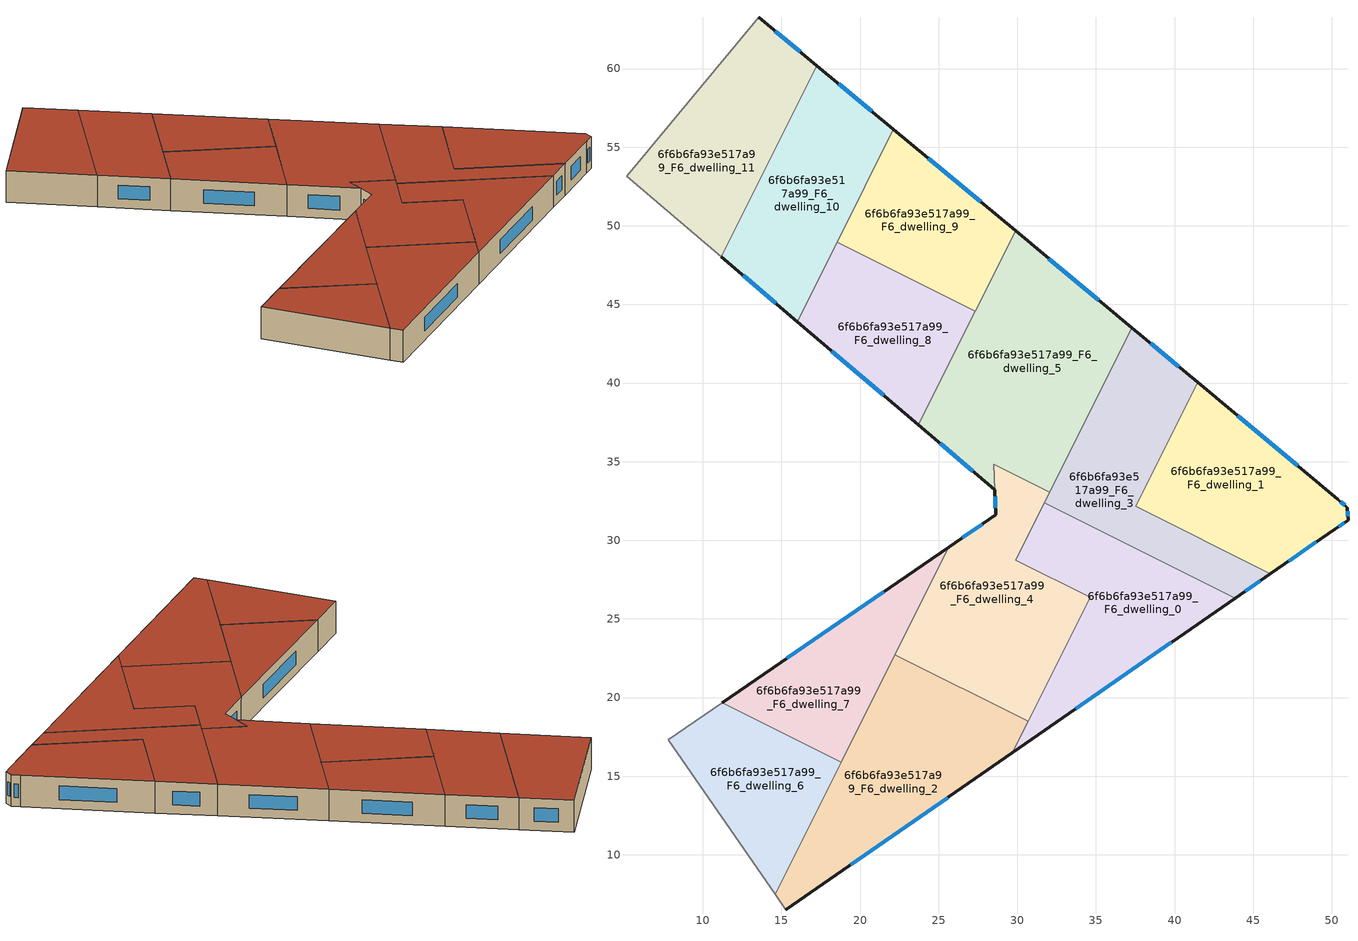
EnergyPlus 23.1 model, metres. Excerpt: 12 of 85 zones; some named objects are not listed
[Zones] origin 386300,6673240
6f6b6fa93e517a99_F6_dwelling_0
 floor to 6f6b6fa93e517a99_F5_dwelling_0 (EU_floor_Construction): 43.85,26.31 29.68,16.49 34.63,26.38 29.9,28.75 31.72,32.37 z18
 wall outside (EU_wall_Construction): 29.68,16.49 43.85,26.31 z18:21
 wall to 6f6b6fa93e517a99_F6_dwelling_4 (EU_wall_Construction): 31.72,32.37 29.9,28.75 34.63,26.38 30.68,18.49 z18:21
 wall to 6f6b6fa93e517a99_F6_dwelling_3 (EU_wall_Construction): 43.85,26.31 31.72,32.37 z18:21
 wall to 6f6b6fa93e517a99_F6_dwelling_2 (EU_wall_Construction): 30.68,18.49 29.68,16.49 z18:21
 window (EU_Window_Construction): 33.73,19.29 39.8,23.5 z18.86:20.14
 roof outside (EU_roof_Construction): 43.85,26.31 31.72,32.37 29.9,28.75 34.63,26.38 29.68,16.49 z21
6f6b6fa93e517a99_F6_dwelling_1
 floor to 6f6b6fa93e517a99_F5_dwelling_1 (EU_floor_Construction): 50.38,32.61 51,32.08 51.03,31.29 50.19,30.71 46.09,27.86 37.52,32.15 41.46,40.04 z18
 wall outside (EU_wall_Construction): 46.09,27.86 50.19,30.71 51.03,31.29 51,32.08 50.38,32.61 41.46,40.04 z18:21
 wall to 6f6b6fa93e517a99_F6_dwelling_3 (EU_wall_Construction): 41.46,40.04 37.52,32.15 46.09,27.86 z18:21
 window (EU_Window_Construction): 47.27,28.68 49.02,29.89 / 47.83,34.73 44.01,37.92 / 50.82,32.24 50.56,32.46 / 51.02,31.52 51.01,31.86 / 50.43,30.87 50.79,31.12 z18.86:20.14
 roof outside (EU_roof_Construction): 50.19,30.71 51.03,31.29 51,32.08 50.38,32.61 41.46,40.04 37.52,32.15 46.09,27.86 z21
6f6b6fa93e517a99_F6_dwelling_10
 floor to 6f6b6fa93e517a99_F5_dwelling_10 (EU_floor_Construction): 22.12,56.13 16.01,43.9 11.18,48.01 17.26,60.18 z18
 wall outside (EU_wall_Construction): 22.12,56.13 17.26,60.18 / 11.18,48.01 16.01,43.9 z18:21
 wall to 6f6b6fa93e517a99_F6_dwelling_11 (EU_wall_Construction): 17.26,60.18 11.18,48.01 z18:21
 wall to 6f6b6fa93e517a99_F6_dwelling_9 (EU_wall_Construction): 18.54,48.96 22.12,56.13 z18:21
 wall to 6f6b6fa93e517a99_F6_dwelling_8 (EU_wall_Construction): 16.01,43.9 18.54,48.96 z18:21
 window (EU_Window_Construction): 20.73,57.29 18.65,59.02 / 12.56,46.84 14.63,45.08 z18.86:20.14
 roof outside (EU_roof_Construction): 16.01,43.9 22.12,56.13 17.26,60.18 11.18,48.01 z21
6f6b6fa93e517a99_F6_dwelling_11
 floor to 6f6b6fa93e517a99_F5_dwelling_11 (EU_floor_Construction): 17.26,60.18 11.18,48.01 5.15,53.15 13.56,63.26 z18
 wall outside (EU_wall_Construction): 17.26,60.18 13.56,63.26 z18:21
 wall adiabatic (EU_wall_Construction): 13.56,63.26 5.15,53.15 11.18,48.01 z18:21
 window (EU_Window_Construction): 16.2,61.06 14.62,62.38 z18.86:20.14
 roof outside (EU_roof_Construction): 11.18,48.01 17.26,60.18 13.56,63.26 5.15,53.15 z21
6f6b6fa93e517a99_F6_dwelling_2
 floor to 6f6b6fa93e517a99_F5_dwelling_2 (EU_floor_Construction): 30.68,18.49 29.68,16.49 15.28,6.51 14.59,7.5 22.21,22.73 z18
 wall outside (EU_wall_Construction): 15.28,6.51 29.68,16.49 z18:21
 wall adiabatic (EU_wall_Construction): 14.59,7.5 15.28,6.51 z18:21
 wall to 6f6b6fa93e517a99_F6_dwelling_4 (EU_wall_Construction): 30.68,18.49 22.21,22.73 z18:21
 wall to 6f6b6fa93e517a99_F6_dwelling_6 (EU_wall_Construction): 18.79,15.9 14.59,7.5 z18:21
 wall to 6f6b6fa93e517a99_F6_dwelling_7 (EU_wall_Construction): 22.21,22.73 18.79,15.9 z18:21
 window (EU_Window_Construction): 19.4,9.36 25.57,13.64 z18.86:20.14
 roof outside (EU_roof_Construction): 29.68,16.49 30.68,18.49 22.21,22.73 14.59,7.5 15.28,6.51 z21
6f6b6fa93e517a99_F6_dwelling_3
 floor to 6f6b6fa93e517a99_F5_dwelling_3 (EU_floor_Construction): 41.46,40.04 37.52,32.15 46.09,27.86 43.85,26.31 31.72,32.37 37.29,43.51 z18
 wall outside (EU_wall_Construction): 43.85,26.31 46.09,27.86 / 41.46,40.04 37.29,43.51 z18:21
 wall to 6f6b6fa93e517a99_F6_dwelling_5 (EU_wall_Construction): 37.29,43.51 32.06,33.06 z18:21
 wall to 6f6b6fa93e517a99_F6_dwelling_4 (EU_wall_Construction): 32.06,33.06 31.72,32.37 z18:21
 window (EU_Window_Construction): 44.49,26.75 45.45,27.42 / 40.27,41.03 38.48,42.52 z18.86:20.14
 roof outside (EU_roof_Construction): 46.09,27.86 37.52,32.15 41.46,40.04 37.29,43.51 31.72,32.37 43.85,26.31 z21
6f6b6fa93e517a99_F6_dwelling_4
 floor to 6f6b6fa93e517a99_F5_dwelling_4 (EU_floor_Construction): 32.06,33.06 29.9,28.75 34.63,26.38 30.68,18.49 22.21,22.73 25.63,29.57 28.62,31.62 28.57,33.21 28.5,34.85 z18
 wall outside (EU_wall_Construction): 28.57,33.21 28.62,31.62 25.63,29.57 z18:21
 wall to 6f6b6fa93e517a99_F6_dwelling_5 (EU_wall_Construction): 32.06,33.06 28.5,34.85 28.57,33.21 z18:21
 wall to 6f6b6fa93e517a99_F6_dwelling_7 (EU_wall_Construction): 25.63,29.57 22.21,22.73 z18:21
 window (EU_Window_Construction): 27.77,31.04 26.48,30.15 / 28.58,32.76 28.61,32.08 z18.86:20.14
 roof outside (EU_roof_Construction): 30.68,18.49 34.63,26.38 29.9,28.75 32.06,33.06 28.5,34.85 28.57,33.21 28.62,31.62 25.63,29.57 22.21,22.73 z21
6f6b6fa93e517a99_F6_dwelling_5
 floor to 6f6b6fa93e517a99_F5_dwelling_5 (EU_floor_Construction): 37.29,43.51 32.06,33.06 28.5,34.85 28.56,33.21 23.72,37.34 29.89,49.67 z18
 wall outside (EU_wall_Construction): 37.29,43.51 29.89,49.67 / 23.72,37.34 28.56,33.21 z18:21
 wall to 6f6b6fa93e517a99_F6_dwelling_8 (EU_wall_Construction): 27.33,44.56 23.72,37.34 z18:21
 wall to 6f6b6fa93e517a99_F6_dwelling_9 (EU_wall_Construction): 29.89,49.67 27.33,44.56 z18:21
 window (EU_Window_Construction): 35.17,45.27 32,47.91 / 25.1,36.16 27.18,34.39 z18.86:20.14
 roof outside (EU_roof_Construction): 32.06,33.06 37.29,43.51 29.89,49.67 23.72,37.34 28.56,33.21 28.5,34.85 z21
6f6b6fa93e517a99_F6_dwelling_6
 floor to 6f6b6fa93e517a99_F5_dwelling_6 (EU_floor_Construction): 18.79,15.9 14.59,7.5 7.79,17.32 11.23,19.68 z18
 wall adiabatic (EU_wall_Construction): 11.23,19.68 7.79,17.32 14.59,7.5 z18:21
 wall to 6f6b6fa93e517a99_F6_dwelling_7 (EU_wall_Construction): 18.79,15.9 11.23,19.68 z18:21
 roof outside (EU_roof_Construction): 14.59,7.5 18.79,15.9 11.23,19.68 7.79,17.32 z21
6f6b6fa93e517a99_F6_dwelling_7
 floor to 6f6b6fa93e517a99_F5_dwelling_7 (EU_floor_Construction): 25.63,29.57 18.79,15.9 11.23,19.68 z18
 wall outside (EU_wall_Construction): 25.63,29.57 11.23,19.68 z18:21
 window (EU_Window_Construction): 21.51,26.74 15.34,22.5 z18.86:20.14
 roof outside (EU_roof_Construction): 18.79,15.9 25.63,29.57 11.23,19.68 z21
6f6b6fa93e517a99_F6_dwelling_8
 floor to 6f6b6fa93e517a99_F5_dwelling_8 (EU_floor_Construction): 27.33,44.56 23.72,37.34 16.01,43.9 18.54,48.96 z18
 wall outside (EU_wall_Construction): 16.01,43.9 23.72,37.34 z18:21
 wall to 6f6b6fa93e517a99_F6_dwelling_9 (EU_wall_Construction): 27.33,44.56 18.54,48.96 z18:21
 window (EU_Window_Construction): 18.21,42.03 21.51,39.21 z18.86:20.14
 roof outside (EU_roof_Construction): 23.72,37.34 27.33,44.56 18.54,48.96 16.01,43.9 z21
6f6b6fa93e517a99_F6_dwelling_9
 floor to 6f6b6fa93e517a99_F5_dwelling_9 (EU_floor_Construction): 29.89,49.67 27.33,44.56 18.54,48.96 22.12,56.13 z18
 wall outside (EU_wall_Construction): 29.89,49.67 22.12,56.13 z18:21
 window (EU_Window_Construction): 27.67,51.52 24.34,54.29 z18.86:20.14
 roof outside (EU_roof_Construction): 27.33,44.56 29.89,49.67 22.12,56.13 18.54,48.96 z21
[Building]
EU S2 Campaign: North Axis=0; Terrain=City; Solar Distribution=FullExterior
[Site:Location]
Helsinki-Vantaa.AP: Latitude=60.317; Longitude=24.963; Time Zone=2; Elevation=54.6
[SizingPeriod:WeatherFileDays]
AnnualSizingPeriod: Begin Month=1; Begin Day of Month=1; End Month=12; End Day of Month=31; Day of Week for Start Day=Monday; Use Weather File Daylight Saving Period=No; Use Weather File Rain and Snow Indicators=No
[MATERIAL]
EU_InternalMass_Material: Roughness=MediumRough; Thickness=0.1; Conductivity=1; Density=1800; Specific Heat=900; Thermal Absorptance=0.9; Solar Absorptance=0.7; Visible Absorptance=0.7
[MATERIAL:NOMASS] Roughness=MediumRough; Thermal Absorptance=0.9; Solar Absorptance=0.7; Visible Absorptance=0.7
Name | Thermal Resistance
EU_wall_NoMass | 1.10183
EU_roof_NoMass; EU_floor_NoMass | 1.70606
[WINDOWMATERIAL:SIMPLEGLAZINGSYSTEM]
EU_Window_SimpleGlazing: UFactor=3.11035; Solar Heat Gain Coefficient=0.8; Visible Transmittance=0.8
[CONSTRUCTION]
EU_wall_Construction: EU_wall_NoMass
EU_roof_Construction: EU_roof_NoMass
EU_floor_Construction: EU_floor_NoMass
EU_Window_Construction: EU_Window_SimpleGlazing
EU_InternalMass_Construction: EU_InternalMass_Material
[ZONE] Type=1; Multiplier=1; Ceiling Height=autocalculate; Floor Area=autocalculate; Part of Total Floor Area=Yes
Name | Volume
6f6b6fa93e517a99_F6_dwelling_0 | 251.917
6f6b6fa93e517a99_F6_dwelling_1 | 251.958
6f6b6fa93e517a99_F6_dwelling_10 | 251.914
6f6b6fa93e517a99_F6_dwelling_11 | 251.892
6f6b6fa93e517a99_F6_dwelling_2 | 305.717
6f6b6fa93e517a99_F6_dwelling_3 | 251.921
6f6b6fa93e517a99_F6_dwelling_4 | 294.781
6f6b6fa93e517a99_F6_dwelling_5 | 370.304
6f6b6fa93e517a99_F6_dwelling_6 | 193.78
6f6b6fa93e517a99_F6_dwelling_7 | 193.797
6f6b6fa93e517a99_F6_dwelling_8 | 202.524
6f6b6fa93e517a99_F6_dwelling_9 | 202.557
[INTERNALMASS] Construction=EU_InternalMass_Construction
Name | Zone or ZoneList | Surface Area
6f6b6fa93e517a99_F6_dwelling_0_EU_InternalMass | 6f6b6fa93e517a99_F6_dwelling_0 | 83.9673
6f6b6fa93e517a99_F6_dwelling_1_EU_InternalMass | 6f6b6fa93e517a99_F6_dwelling_1 | 83.9835
6f6b6fa93e517a99_F6_dwelling_2_EU_InternalMass | 6f6b6fa93e517a99_F6_dwelling_2 | 101.898
6f6b6fa93e517a99_F6_dwelling_3_EU_InternalMass | 6f6b6fa93e517a99_F6_dwelling_3 | 83.9738
6f6b6fa93e517a99_F6_dwelling_4_EU_InternalMass | 6f6b6fa93e517a99_F6_dwelling_4 | 98.2661
6f6b6fa93e517a99_F6_dwelling_5_EU_InternalMass | 6f6b6fa93e517a99_F6_dwelling_5 | 123.439
6f6b6fa93e517a99_F6_dwelling_6_EU_InternalMass | 6f6b6fa93e517a99_F6_dwelling_6 | 64.5891
6f6b6fa93e517a99_F6_dwelling_7_EU_InternalMass | 6f6b6fa93e517a99_F6_dwelling_7 | 64.6003
6f6b6fa93e517a99_F6_dwelling_8_EU_InternalMass | 6f6b6fa93e517a99_F6_dwelling_8 | 67.5071
6f6b6fa93e517a99_F6_dwelling_9_EU_InternalMass | 6f6b6fa93e517a99_F6_dwelling_9 | 67.5174
6f6b6fa93e517a99_F6_dwelling_10_EU_InternalMass | 6f6b6fa93e517a99_F6_dwelling_10 | 83.9774
6f6b6fa93e517a99_F6_dwelling_11_EU_InternalMass | 6f6b6fa93e517a99_F6_dwelling_11 | 83.9749
[OTHEREQUIPMENT] Fuel Type=Electricity; Design Level Calculation Method=Watts/Area; Power per Zone Floor Area=1; Fraction Latent=0; Fraction Radiant=0; Fraction Lost=0; Carbon Dioxide Generation Rate=0; EndUse Subcategory=EU_Step8_InternalGains
Name | Zone or ZoneList or Space or SpaceList | Schedule
EU_Step8_InternalGain_6f6b6fa93e517a99_F6_dwelling_0_f000 | 6f6b6fa93e517a99_F6_dwelling_0 | EU_Step8_GainSchedule_6f6b6fa93e517a99_F6_dwelling_0_f000
EU_Step8_InternalGain_6f6b6fa93e517a99_F6_dwelling_1_f000 | 6f6b6fa93e517a99_F6_dwelling_1 | EU_Step8_GainSchedule_6f6b6fa93e517a99_F6_dwelling_1_f000
EU_Step8_InternalGain_6f6b6fa93e517a99_F6_dwelling_2_f000 | 6f6b6fa93e517a99_F6_dwelling_2 | EU_Step8_GainSchedule_6f6b6fa93e517a99_F6_dwelling_2_f000
EU_Step8_InternalGain_6f6b6fa93e517a99_F6_dwelling_3_f000 | 6f6b6fa93e517a99_F6_dwelling_3 | EU_Step8_GainSchedule_6f6b6fa93e517a99_F6_dwelling_3_f000
EU_Step8_InternalGain_6f6b6fa93e517a99_F6_dwelling_4_f000 | 6f6b6fa93e517a99_F6_dwelling_4 | EU_Step8_GainSchedule_6f6b6fa93e517a99_F6_dwelling_4_f000
EU_Step8_InternalGain_6f6b6fa93e517a99_F6_dwelling_5_f000 | 6f6b6fa93e517a99_F6_dwelling_5 | EU_Step8_GainSchedule_6f6b6fa93e517a99_F6_dwelling_5_f000
EU_Step8_InternalGain_6f6b6fa93e517a99_F6_dwelling_6_f000 | 6f6b6fa93e517a99_F6_dwelling_6 | EU_Step8_GainSchedule_6f6b6fa93e517a99_F6_dwelling_6_f000
EU_Step8_InternalGain_6f6b6fa93e517a99_F6_dwelling_7_f000 | 6f6b6fa93e517a99_F6_dwelling_7 | EU_Step8_GainSchedule_6f6b6fa93e517a99_F6_dwelling_7_f000
EU_Step8_InternalGain_6f6b6fa93e517a99_F6_dwelling_8_f000 | 6f6b6fa93e517a99_F6_dwelling_8 | EU_Step8_GainSchedule_6f6b6fa93e517a99_F6_dwelling_8_f000
EU_Step8_InternalGain_6f6b6fa93e517a99_F6_dwelling_9_f000 | 6f6b6fa93e517a99_F6_dwelling_9 | EU_Step8_GainSchedule_6f6b6fa93e517a99_F6_dwelling_9_f000
EU_Step8_InternalGain_6f6b6fa93e517a99_F6_dwelling_10_f000 | 6f6b6fa93e517a99_F6_dwelling_10 | EU_Step8_GainSchedule_6f6b6fa93e517a99_F6_dwelling_10_f000
EU_Step8_InternalGain_6f6b6fa93e517a99_F6_dwelling_11_f000 | 6f6b6fa93e517a99_F6_dwelling_11 | EU_Step8_GainSchedule_6f6b6fa93e517a99_F6_dwelling_11_f000
[ZONEVENTILATION:DESIGNFLOWRATE] Schedule=EU_AlwaysOn; Design Flow Rate Calculation Method=AirChanges/Hour; Air Changes per Hour=0.756316; Ventilation Type=Natural; Fan Pressure Rise=0; Fan Total Efficiency=1; Constant Term Coefficient=1; Temperature Term Coefficient=0; Velocity Term Coefficient=0; Velocity Squared Term Coefficient=0; Minimum Indoor Temperature=-100; Maximum Indoor Temperature=100; Delta Temperature=-100; Minimum Outdoor Temperature=-100; Maximum Outdoor Temperature=100; Maximum Wind Speed=40
Name | Zone or ZoneList or Space or SpaceList
EU_ConstantAir_6f6b6fa93e517a99_F6_dwelling_0 | 6f6b6fa93e517a99_F6_dwelling_0
EU_ConstantAir_6f6b6fa93e517a99_F6_dwelling_1 | 6f6b6fa93e517a99_F6_dwelling_1
EU_ConstantAir_6f6b6fa93e517a99_F6_dwelling_2 | 6f6b6fa93e517a99_F6_dwelling_2
EU_ConstantAir_6f6b6fa93e517a99_F6_dwelling_3 | 6f6b6fa93e517a99_F6_dwelling_3
EU_ConstantAir_6f6b6fa93e517a99_F6_dwelling_4 | 6f6b6fa93e517a99_F6_dwelling_4
EU_ConstantAir_6f6b6fa93e517a99_F6_dwelling_5 | 6f6b6fa93e517a99_F6_dwelling_5
EU_ConstantAir_6f6b6fa93e517a99_F6_dwelling_6 | 6f6b6fa93e517a99_F6_dwelling_6
EU_ConstantAir_6f6b6fa93e517a99_F6_dwelling_7 | 6f6b6fa93e517a99_F6_dwelling_7
EU_ConstantAir_6f6b6fa93e517a99_F6_dwelling_8 | 6f6b6fa93e517a99_F6_dwelling_8
EU_ConstantAir_6f6b6fa93e517a99_F6_dwelling_9 | 6f6b6fa93e517a99_F6_dwelling_9
EU_ConstantAir_6f6b6fa93e517a99_F6_dwelling_10 | 6f6b6fa93e517a99_F6_dwelling_10
EU_ConstantAir_6f6b6fa93e517a99_F6_dwelling_11 | 6f6b6fa93e517a99_F6_dwelling_11
[HVACTEMPLATE:ZONE:IDEALLOADSAIRSYSTEM] System Availability Schedule=EU_AlwaysOn; Maximum Heating Supply Air Temperature=50; Minimum Cooling Supply Air Temperature=13; Maximum Heating Supply Air Humidity Ratio=0.0156; Minimum Cooling Supply Air Humidity Ratio=0.0077; Heating Limit=NoLimit; Cooling Limit=NoLimit; Heating Availability Schedule=EU_AlwaysOn; Cooling Availability Schedule=EU_CoolingOff; Dehumidification Control Type=ConstantSensibleHeatRatio; Cooling Sensible Heat Ratio=0.7; Dehumidification Setpoint=60; Humidification Control Type=None; Humidification Setpoint=30; Outdoor Air Method=None; Outdoor Air Flow Rate per Person=0.00944; Outdoor Air Flow Rate per Zone Floor Area=0; Outdoor Air Flow Rate per Zone=0; Demand Controlled Ventilation Type=None; Outdoor Air Economizer Type=NoEconomizer; Heat Recovery Type=None; Sensible Heat Recovery Effectiveness=0.7; Latent Heat Recovery Effectiveness=0.65
Name | Template Thermostat
6f6b6fa93e517a99_F6_dwelling_0 | EU_HeatOnly_6f6b6fa93e517a99_F6_dwelling_0
6f6b6fa93e517a99_F6_dwelling_1 | EU_HeatOnly_6f6b6fa93e517a99_F6_dwelling_1
6f6b6fa93e517a99_F6_dwelling_2 | EU_HeatOnly_6f6b6fa93e517a99_F6_dwelling_2
6f6b6fa93e517a99_F6_dwelling_3 | EU_HeatOnly_6f6b6fa93e517a99_F6_dwelling_3
6f6b6fa93e517a99_F6_dwelling_4 | EU_HeatOnly_6f6b6fa93e517a99_F6_dwelling_4
6f6b6fa93e517a99_F6_dwelling_5 | EU_HeatOnly_6f6b6fa93e517a99_F6_dwelling_5
6f6b6fa93e517a99_F6_dwelling_6 | EU_HeatOnly_6f6b6fa93e517a99_F6_dwelling_6
6f6b6fa93e517a99_F6_dwelling_7 | EU_HeatOnly_6f6b6fa93e517a99_F6_dwelling_7
6f6b6fa93e517a99_F6_dwelling_8 | EU_HeatOnly_6f6b6fa93e517a99_F6_dwelling_8
6f6b6fa93e517a99_F6_dwelling_9 | EU_HeatOnly_6f6b6fa93e517a99_F6_dwelling_9
6f6b6fa93e517a99_F6_dwelling_10 | EU_HeatOnly_6f6b6fa93e517a99_F6_dwelling_10
6f6b6fa93e517a99_F6_dwelling_11 | EU_HeatOnly_6f6b6fa93e517a99_F6_dwelling_11
[SIZING:ZONE] Zone Cooling Design Supply Air Temperature Input Method=SupplyAirTemperature; Zone Cooling Design Supply Air Temperature=13; Zone Heating Design Supply Air Temperature Input Method=SupplyAirTemperature; Zone Heating Design Supply Air Temperature=50; Zone Cooling Design Supply Air Humidity Ratio=0.008; Zone Heating Design Supply Air Humidity Ratio=0.008; Cooling Design Air Flow Method=DesignDay; Cooling Design Air Flow Rate=0; Cooling Minimum Air Flow per Zone Floor Area=0.000762; Cooling Minimum Air Flow=0; Cooling Minimum Air Flow Fraction=0.2; Heating Design Air Flow Method=DesignDay; Heating Design Air Flow Rate=0; Heating Maximum Air Flow per Zone Floor Area=0.002032; Heating Maximum Air Flow=0.141576; Heating Maximum Air Flow Fraction=0.3; Account for Dedicated Outdoor Air System=No; Dedicated Outdoor Air System Control Strategy=NeutralSupplyAir; Dedicated Outdoor Air Low Setpoint Temperature for Design=autosize; Dedicated Outdoor Air High Setpoint Temperature for Design=autosize; Zone Load Sizing Method=Sensible Load Only No Latent Load; Zone Latent Cooling Design Supply Air Humidity Ratio Input Method=HumidityRatioDifference; Zone Cooling Design Supply Air Humidity Ratio Difference=0.005; Zone Latent Heating Design Supply Air Humidity Ratio Input Method=HumidityRatioDifference; Zone Humidification Design Supply Air Humidity Ratio Difference=0.005
6f6b6fa93e517a99_F6_dwelling_0; 6f6b6fa93e517a99_F6_dwelling_1; 6f6b6fa93e517a99_F6_dwelling_2; 6f6b6fa93e517a99_F6_dwelling_3; 6f6b6fa93e517a99_F6_dwelling_4; 6f6b6fa93e517a99_F6_dwelling_5; 6f6b6fa93e517a99_F6_dwelling_6; 6f6b6fa93e517a99_F6_dwelling_7; 6f6b6fa93e517a99_F6_dwelling_8; 6f6b6fa93e517a99_F6_dwelling_9; 6f6b6fa93e517a99_F6_dwelling_10; 6f6b6fa93e517a99_F6_dwelling_11
[SCHEDULE:CONSTANT]
Name | Hourly Value
EU_AlwaysOn | 1
EU_CoolingOff | 0
[SCHEDULE:FILE] Column Number=1; Rows to Skip at Top=0; Number of Hours of Data=8760; Column Separator=Comma; Interpolate to Timestep=No; Minutes per Item=60; Adjust Schedule for Daylight Savings=Yes
Name | File
EU_Step8_GainSchedule_6f6b6fa93e517a99_F6_dwelling_0_f000 | ../../schedules/6f6b6fa93e517a99/6f6b6fa93e517a99_F6_dwelling_0_f000_gain.csv
EU_Step8_GainSchedule_6f6b6fa93e517a99_F6_dwelling_1_f000 | ../../schedules/6f6b6fa93e517a99/6f6b6fa93e517a99_F6_dwelling_1_f000_gain.csv
EU_Step8_GainSchedule_6f6b6fa93e517a99_F6_dwelling_2_f000 | ../../schedules/6f6b6fa93e517a99/6f6b6fa93e517a99_F6_dwelling_2_f000_gain.csv
EU_Step8_GainSchedule_6f6b6fa93e517a99_F6_dwelling_3_f000 | ../../schedules/6f6b6fa93e517a99/6f6b6fa93e517a99_F6_dwelling_3_f000_gain.csv
EU_Step8_GainSchedule_6f6b6fa93e517a99_F6_dwelling_4_f000 | ../../schedules/6f6b6fa93e517a99/6f6b6fa93e517a99_F6_dwelling_4_f000_gain.csv
EU_Step8_GainSchedule_6f6b6fa93e517a99_F6_dwelling_5_f000 | ../../schedules/6f6b6fa93e517a99/6f6b6fa93e517a99_F6_dwelling_5_f000_gain.csv
EU_Step8_GainSchedule_6f6b6fa93e517a99_F6_dwelling_6_f000 | ../../schedules/6f6b6fa93e517a99/6f6b6fa93e517a99_F6_dwelling_6_f000_gain.csv
EU_Step8_GainSchedule_6f6b6fa93e517a99_F6_dwelling_7_f000 | ../../schedules/6f6b6fa93e517a99/6f6b6fa93e517a99_F6_dwelling_7_f000_gain.csv
EU_Step8_GainSchedule_6f6b6fa93e517a99_F6_dwelling_8_f000 | ../../schedules/6f6b6fa93e517a99/6f6b6fa93e517a99_F6_dwelling_8_f000_gain.csv
EU_Step8_GainSchedule_6f6b6fa93e517a99_F6_dwelling_9_f000 | ../../schedules/6f6b6fa93e517a99/6f6b6fa93e517a99_F6_dwelling_9_f000_gain.csv
EU_Step8_GainSchedule_6f6b6fa93e517a99_F6_dwelling_10_f000 | ../../schedules/6f6b6fa93e517a99/6f6b6fa93e517a99_F6_dwelling_10_f000_gain.csv
EU_Step8_GainSchedule_6f6b6fa93e517a99_F6_dwelling_11_f000 | ../../schedules/6f6b6fa93e517a99/6f6b6fa93e517a99_F6_dwelling_11_f000_gain.csv
